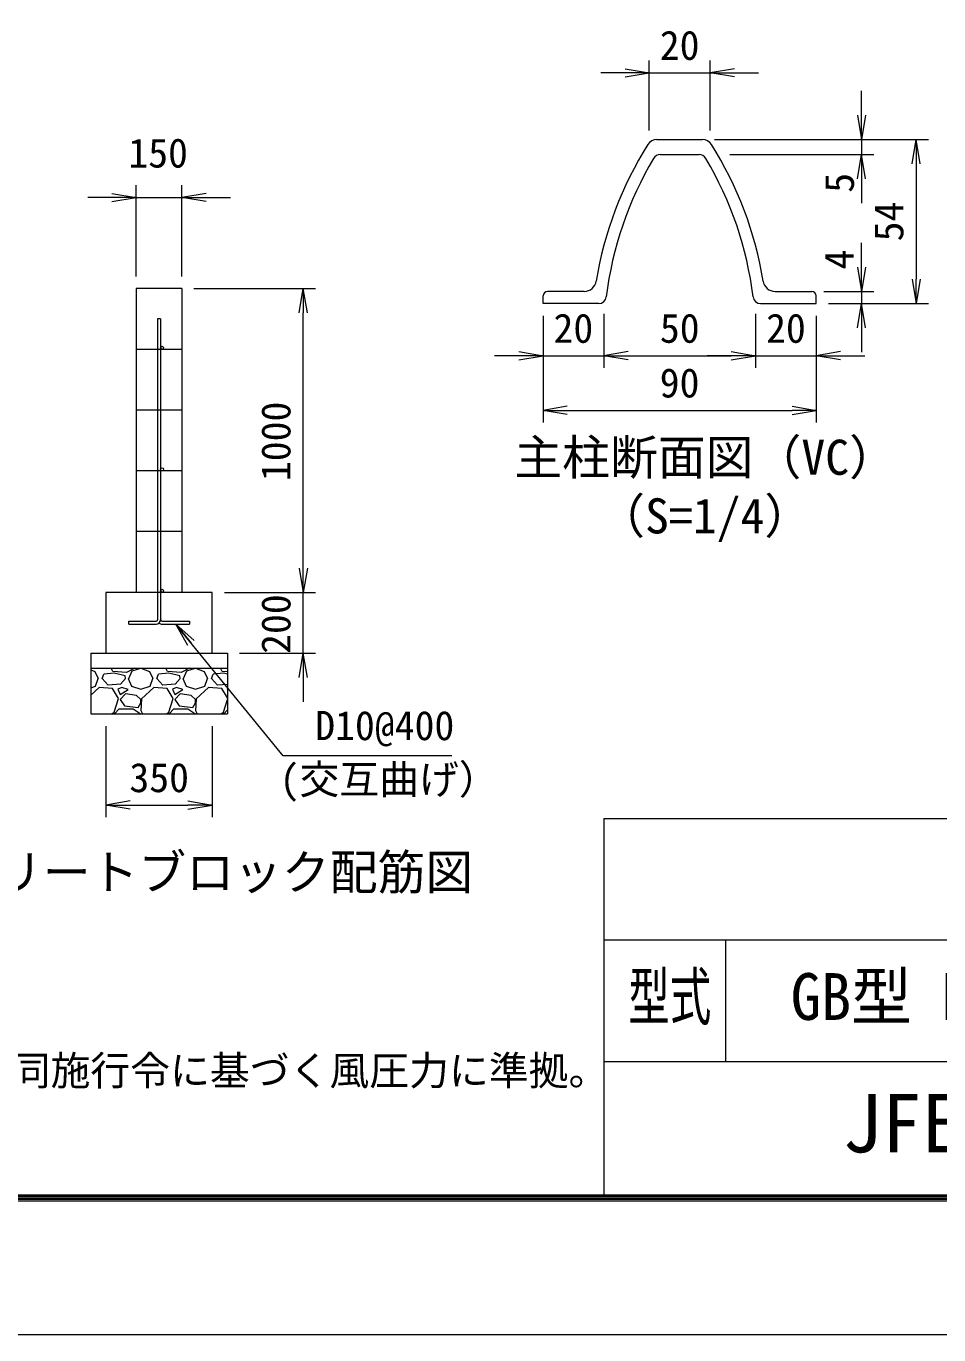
# Model space of a CAD drawing. Units: millimetres, scale not verified, with parts at other scales. Extents: x -8400 to 8400, y -5940 to 5940.
# Drawn here: x 2338 to 5343, y -5940 to -1632 of the extents above; entities that cross this region are included whole.
import ezdxf
from ezdxf.enums import TextEntityAlignment as Align

# ---------------------------------------------------------------- set-up
doc = ezdxf.new("R2010")
doc.units = ezdxf.units.MM
doc.header["$LTSCALE"] = 40
for name, color, linetype, lineweight in [('0-0_D-STR1', 1, 'Continuous', 18), ('0-2_D-BGD', 7, 'Continuous', 9), ('0-3_D-STR4', 7, 'Continuous', 9), ('0-4_D-STR-DIM', 7, 'Continuous', 9), ('0-5_0', 7, 'Continuous', 9), ('0-6_D-STR3', 3, 'Continuous', 13), ('0-9_D-STR-TXT', 7, 'Continuous', 9), ('0-A_D-DCR-HCH', 7, 'Continuous', 9), ('0-B_D-TTL', 7, 'Continuous', 9)]:
    doc.layers.add(name, color=color, linetype=linetype, lineweight=lineweight)
doc.layers.add('0-8_D-TTL-TXT', color=7, linetype='Continuous')
doc.styles.add('ＭＳ ゴシック', font='')
doc.styles.get('ＭＳ ゴシック').set_extended_font_data('MS Gothic')

# ---------------------------------------------------------------- blocks, each defined once
blk = doc.blocks.new('_Open')
at = {"layer": '0-5_0'}
blk.add_line((-40, 6.67), (0, 0), dxfattribs=at)
blk.add_lwpolyline([(-40, -6.67), (0, 0), (-40, 0)], dxfattribs=at)

msp = doc.modelspace()

# ---------------------------------------------------------------- linework, layer by layer
at = {"layer": '0-0_D-STR1'}
for p, q in [((4414.49, -2005.12), (4564.61, -2005.12)), ((4425.13, -2055.12), (4553.98, -2055.12)), ((4039.55, -2545.12), (4039.55, -2520.12)), ((4039.55, -2545.12), (4039.55, -2520.12)), ((4175.3, -2505.12), (4054.55, -2505.12)), ((4803.8, -2505.12), (4924.55, -2505.12)), ((4939.55, -2545.12), (4939.55, -2520.12)), ((4223.09, -2545.12), (4039.55, -2545.12)), ((4756.01, -2545.12), (4939.55, -2545.12))]:
    msp.add_line(p, q, dxfattribs=at)
for centre, radius, start, end in [((5399.55, -2662.12), 1200, 147.73028, 170.85863), ((4414.49, -2040.12), 35, 90, 147.73028), ((4564.61, -2040.12), 35, 32.26972, 90), ((3579.55, -2662.12), 1200, 9.14137, 32.26972), ((5399.55, -2662.12), 1160, 149.15113, 173.11764), ((4425.13, -2080.12), 25, 90, 149.15113), ((4553.98, -2080.12), 25, 30.84887, 90), ((3579.55, -2662.12), 1160, 6.88236, 30.84887), ((4175.3, -2465.12), 40, 270, 350.85863), ((4803.8, -2465.12), 40, 189.14137, 270), ((4054.55, -2520.12), 15, 90, 180), ((4223.09, -2520.12), 25, 270, 353.11764), ((4756.01, -2520.12), 25, 186.88236, 270), ((4924.55, -2520.12), 15, 0, 90)]:
    msp.add_arc(centre, radius, start, end, dxfattribs=at)
at = {"layer": '0-2_D-BGD'}
for p, q in [((2700.29, -2495.95), (2700.29, -3495.95)), ((2850.29, -2495.95), (2700.29, -2495.95)), ((2850.28, -2495.95), (2850.29, -3495.95)), ((2850.29, -2695.95), (2700.29, -2695.95)), ((2850.29, -2895.95), (2700.29, -2895.95)), ((2850.29, -3095.95), (2700.29, -3095.95)), ((2850.29, -3295.95), (2700.29, -3295.95))]:
    msp.add_line(p, q, dxfattribs=at)
at = {"layer": '0-3_D-STR4'}
for p, q in [((2950.29, -3695.95), (2950.29, -3495.95)), ((2550.29, -3695.95), (3000.29, -3695.95)), ((2550.29, -3695.95), (2550.29, -3895.95)), ((3000.29, -3695.95), (3000.29, -3895.95)), ((2550.29, -3745.95), (3000.29, -3745.95)), ((2550.29, -3895.95), (3000.29, -3895.95))]:
    msp.add_line(p, q, dxfattribs=at)
msp.add_lwpolyline([(2950.29, -3495.95), (2600.29, -3495.95), (2600.29, -3695.95)], dxfattribs=at)
at = {"layer": '0-4_D-STR-DIM'}
for p, q in [((4389.55, -1975.56), (4389.55, -1745.4)), ((4589.55, -1975.56), (4589.55, -1745.4)), ((4309.55, -1785.4), (4229.55, -1785.4)), ((4389.55, -1785.4), (4589.55, -1785.4)), ((4669.55, -1785.4), (4749.55, -1785.4)), ((5088.42, -1925.12), (5088.42, -1845.12)), ((4604.61, -2005.12), (5308.42, -2005.12)), ((4604.61, -2005.12), (5128.42, -2005.12)), ((5088.42, -2005.12), (5088.42, -2055.12)), ((4654.71, -2055.12), (5128.42, -2055.12)), ((5268.42, -2085.12), (5268.42, -2465.12)), ((5088.42, -2135.12), (5088.42, -2215.12)), ((2620.29, -2195.95), (2540.29, -2195.95)), ((2700.29, -2455.95), (2700.29, -2155.95)), ((2700.29, -2195.95), (2850.28, -2195.95)), ((2850.28, -2455.95), (2850.28, -2155.95)), ((2930.28, -2195.95), (3010.28, -2195.95)), ((5088.42, -2425.12), (5088.42, -2345.12)), ((2890.29, -2495.95), (3290.29, -2495.95)), ((4964.55, -2505.12), (5128.42, -2505.12)), ((5088.42, -2505.12), (5088.42, -2545.12)), ((3250.29, -3415.95), (3250.29, -2575.95)), ((4239.55, -2578.93), (4239.55, -2756.79)), ((4239.55, -2578.93), (4239.55, -2756.79)), ((4739.55, -2578.93), (4739.55, -2756.79)), ((4739.55, -2578.93), (4739.55, -2756.79)), ((4979.55, -2545.12), (5308.42, -2545.12)), ((4979.55, -2545.12), (5128.42, -2545.12)), ((4039.55, -2585.12), (4039.55, -2936.79)), ((4039.55, -2585.12), (4039.55, -2756.79)), ((4939.55, -2585.12), (4939.55, -2936.79)), ((4939.55, -2585.12), (4939.55, -2756.79)), ((5088.42, -2625.12), (5088.42, -2705.12)), ((3959.55, -2716.79), (3879.55, -2716.79)), ((4039.55, -2716.79), (4239.55, -2716.79)), ((4319.55, -2716.79), (4659.55, -2716.79)), ((4319.55, -2716.79), (4399.55, -2716.79)), ((4659.55, -2716.79), (4579.55, -2716.79)), ((4739.55, -2716.79), (4939.55, -2716.79)), ((5019.55, -2716.79), (5099.55, -2716.79)), ((4119.55, -2896.79), (4859.55, -2896.79)), ((3250.29, -3415.95), (3250.29, -3335.95)), ((2990.29, -3495.95), (3290.29, -3495.95)), ((2990.29, -3495.95), (3290.29, -3495.95)), ((3250.29, -3695.95), (3250.29, -3495.95)), ((3040.29, -3695.95), (3290.29, -3695.95)), ((3250.29, -3775.95), (3250.29, -3855.95)), ((2600.29, -3935.95), (2600.29, -4235.95)), ((2950.29, -3935.95), (2950.29, -4235.95)), ((2680.29, -4195.95), (2870.29, -4195.95))]:
    msp.add_line(p, q, dxfattribs=at)
at = {"layer": '0-6_D-STR3'}
for p, q in [((2770.29, -2595.95), (2770.29, -3585.95)), ((2780.29, -2595.95), (2770.29, -2595.95)), ((2780.29, -2595.95), (2780.29, -3585.95)), ((2675.29, -3590.95), (2765.29, -3590.95)), ((2675.29, -3600.95), (2675.29, -3590.95)), ((2675.29, -3600.95), (2765.29, -3600.95)), ((2785.29, -3590.95), (2875.29, -3590.95)), ((2785.29, -3600.95), (2875.29, -3600.95)), ((2875.29, -3590.95), (2875.29, -3600.95))]:
    msp.add_line(p, q, dxfattribs=at)
for centre in [(2785.29, -2690.95), (2785.29, -3090.95), (2785.29, -3490.95)]:
    msp.add_circle(centre, 5, dxfattribs=at)
for centre, radius, start, end in [((2765.29, -3585.95), 5, 270, 0), ((2765.29, -3585.95), 15, 270, 0), ((2785.29, -3585.95), 15, 228.18969, 270), ((2785.29, -3585.95), 5, 180, 270)]:
    msp.add_arc(centre, radius, start, end, dxfattribs=at)
at = {"layer": '0-9_D-STR-TXT'}
msp.add_lwpolyline([(3739.18, -4034.19), (3183.53, -4034.19), (2831.55, -3602.5)], dxfattribs=at)
at = {"layer": '0-A_D-DCR-HCH'}
for p, q in [((2623.59, -3756.6), (2617.38, -3745.95)), ((2695.79, -3745.95), (2668.59, -3760.2)), ((2686.59, -3754.8), (2714.91, -3745.95)), ((2715.79, -3745.95), (2744.19, -3756.6)), ((2803.59, -3756.6), (2797.38, -3745.95)), ((2875.79, -3745.95), (2848.59, -3760.2)), ((2866.59, -3754.8), (2894.91, -3745.95)), ((2895.79, -3745.95), (2924.19, -3756.6)), ((2983.59, -3756.6), (2977.38, -3745.95)), ((2550.29, -3751.39), (2564.19, -3756.6)), ((2564.19, -3756.6), (2574.99, -3780)), ((2565.99, -3805.2), (2574.99, -3780)), ((2587.59, -3780), (2592.99, -3765.6)), ((2607.39, -3801.6), (2587.59, -3780)), ((2627.19, -3762), (2592.99, -3765.6)), ((2668.59, -3760.2), (2623.59, -3756.6)), ((2663.19, -3771), (2627.19, -3762)), ((2664.99, -3780), (2648.79, -3798)), ((2664.99, -3780), (2663.19, -3771)), ((2673.99, -3780), (2684.79, -3805.2)), ((2675.79, -3780), (2686.59, -3754.8)), ((2744.19, -3756.6), (2754.99, -3780)), ((2745.99, -3805.2), (2754.99, -3780)), ((2767.59, -3780), (2772.99, -3765.6)), ((2787.39, -3801.6), (2767.59, -3780)), ((2807.19, -3762), (2772.99, -3765.6)), ((2848.59, -3760.2), (2803.59, -3756.6)), ((2843.19, -3771), (2807.19, -3762)), ((2844.99, -3780), (2828.79, -3798)), ((2844.99, -3780), (2843.19, -3771)), ((2853.99, -3780), (2864.79, -3805.2)), ((2855.79, -3780), (2866.59, -3754.8)), ((2924.19, -3756.6), (2934.99, -3780)), ((2925.99, -3805.2), (2934.99, -3780)), ((2947.59, -3780), (2952.99, -3765.6)), ((2967.39, -3801.6), (2947.59, -3780)), ((2987.19, -3762), (2952.99, -3765.6)), ((3000.29, -3757.94), (2983.59, -3756.6)), ((3000.29, -3765.27), (2987.19, -3762)), ((2550.29, -3809.82), (2565.99, -3805.2)), ((2578.59, -3808.8), (2550.29, -3834.64)), ((2621.79, -3812.4), (2578.59, -3808.8)), ((2648.79, -3798), (2607.39, -3801.6)), ((2641.59, -3844.8), (2621.79, -3812.4)), ((2652.39, -3808.8), (2639.79, -3814.2)), ((2639.79, -3814.2), (2646.99, -3832.2)), ((2646.99, -3832.2), (2673.99, -3816)), ((2664.99, -3830.4), (2646.99, -3848.4)), ((2673.99, -3816), (2652.39, -3808.8)), ((2700.99, -3835.8), (2664.99, -3830.4)), ((2684.79, -3805.2), (2715.39, -3814.2)), ((2715.39, -3814.2), (2745.99, -3805.2)), ((2758.59, -3808.8), (2717.19, -3846.6)), ((2801.79, -3812.4), (2758.59, -3808.8)), ((2828.79, -3798), (2787.39, -3801.6)), ((2821.59, -3844.8), (2801.79, -3812.4)), ((2832.39, -3808.8), (2819.79, -3814.2)), ((2819.79, -3814.2), (2826.99, -3832.2)), ((2826.99, -3832.2), (2853.99, -3816)), ((2844.99, -3830.4), (2826.99, -3848.4)), ((2853.99, -3816), (2832.39, -3808.8)), ((2880.99, -3835.8), (2844.99, -3830.4)), ((2864.79, -3805.2), (2895.39, -3814.2)), ((2895.39, -3814.2), (2925.99, -3805.2)), ((2938.59, -3808.8), (2897.19, -3846.6)), ((2981.79, -3812.4), (2938.59, -3808.8)), ((3000.29, -3798.74), (2967.39, -3801.6)), ((3000.29, -3842.67), (2981.79, -3812.4)), ((3000.29, -3813.99), (2999.79, -3814.2)), ((2999.79, -3814.2), (3000.29, -3815.45)), ((2627.19, -3889.8), (2641.59, -3844.8)), ((2646.99, -3848.4), (2661.39, -3870)), ((2661.39, -3870), (2706.39, -3875.4)), ((2715.39, -3848.4), (2700.99, -3835.8)), ((2706.39, -3875.4), (2715.39, -3859.2)), ((2717.19, -3846.6), (2715.39, -3884.4)), ((2715.39, -3859.2), (2715.39, -3848.4)), ((2807.19, -3889.8), (2821.59, -3844.8)), ((2826.99, -3848.4), (2841.39, -3870)), ((2841.39, -3870), (2886.39, -3875.4)), ((2895.39, -3848.4), (2880.99, -3835.8)), ((2886.39, -3875.4), (2895.39, -3859.2)), ((2897.19, -3846.6), (2895.39, -3884.4)), ((2895.39, -3859.2), (2895.39, -3848.4)), ((2987.19, -3889.8), (3000.29, -3848.87)), ((2619.23, -3895.95), (2627.19, -3889.8)), ((2628.13, -3895.95), (2643.39, -3879)), ((2643.39, -3879), (2690.19, -3879)), ((2690.19, -3879), (2713.59, -3895.2)), ((2713.59, -3895.2), (2713.37, -3895.95)), ((2715.39, -3884.4), (2720.25, -3895.95)), ((2799.23, -3895.95), (2807.19, -3889.8)), ((2808.13, -3895.95), (2823.39, -3879)), ((2893.59, -3895.2), (2893.37, -3895.95)), ((2895.39, -3884.4), (2900.25, -3895.95)), ((2979.23, -3895.95), (2987.19, -3889.8)), ((2988.13, -3895.95), (3000.29, -3882.45))]:
    msp.add_line(p, q, dxfattribs=at)
msp.add_lwpolyline([(2823.39, -3879), (2870.19, -3879), (2893.59, -3895.2)], dxfattribs=at)
at = {"layer": '0-B_D-TTL'}
for p, q in [((4240, -4240), (4240, -5480)), ((4240, -4240), (7840, -4240)), ((4240, -4640), (7840, -4640)), ((4640, -4640), (4640, -5040)), ((4240, -5040), (7840, -5040))]:
    msp.add_line(p, q, dxfattribs=at)
at = {"layer": '0-B_D-TTL', "color": 2, "lineweight": 18}
msp.add_lwpolyline([(-8400, 5940), (8400, 5940), (8400, -5940), (-8400, -5940)], close=True, dxfattribs=at)
at = {"layer": '0-B_D-TTL'}
for points in [[(-7860, 5500), (7860, 5500), (7860, -5500), (-7860, -5500)], [(-7855, 5495), (7855, 5495), (7855, -5495), (-7855, -5495)], [(-7850, 5490), (7850, 5490), (7850, -5490), (-7850, -5490)], [(-7845, 5485), (7845, 5485), (7845, -5485), (-7845, -5485)], [(-7840, 5480), (7840, 5480), (7840, -5480), (-7840, -5480)]]:
    msp.add_lwpolyline(points, close=True, dxfattribs=at)

# ---------------------------------------------------------------- block references
at = {"layer": '0-4_D-STR-DIM', "xscale": 2, "yscale": 2}
for p in [(4389.55, -1785.4), (2700.29, -2195.95), (4039.55, -2716.79), (4739.55, -2716.79), (4739.55, -2716.79), (4939.55, -2896.79), (2950.29, -4195.95)]:
    msp.add_blockref('_Open', p, dxfattribs=at)
for p, rotation in [((4589.55, -1785.4), 180), ((5088.42, -2005.12), 270), ((5268.42, -2005.12), 90), ((5088.42, -2055.12), 90), ((2850.28, -2195.95), 180), ((5088.42, -2505.12), 270), ((3250.29, -2495.95), 90), ((5268.42, -2545.12), 270), ((5088.42, -2545.12), 90), ((4239.55, -2716.79), 180), ((4239.55, -2716.79), 180), ((4939.55, -2716.79), 180), ((4039.55, -2896.79), 180), ((3250.29, -3495.95), 270), ((3250.29, -3495.95), 270), ((3250.29, -3695.95), 90), ((2600.29, -4195.95), 180)]:
    msp.add_blockref('_Open', p, dxfattribs=dict(at, rotation=rotation))
at = {"layer": '0-9_D-STR-TXT', "xscale": 2, "yscale": 2, "rotation": 129.19189}
msp.add_blockref('_Open', (2830.29, -3600.95), dxfattribs=at)

# ---------------------------------------------------------------- texts
at = {"layer": '0-4_D-STR-DIM', "style": 'ＭＳ ゴシック'}
for s, p in [('20', (4424.05, -1771.91)), ('150', (2673.99, -2126.45)), ('20', (4074.05, -2703.29)), ('50', (4424.3, -2703.29)), ('20', (4774.05, -2703.29)), ('90', (4423.8, -2883.29)), ('350', (2677.54, -4182.45))]:
    msp.add_text(s, height=96.19, dxfattribs=at).set_placement(p, align=Align.BOTTOM_LEFT)
for s, p in [('5', (5092.19, -2180.6)), ('54', (5254.93, -2340.62)), ('4', (5091.05, -2433.22)), ('1000', (3236.79, -3129.75)), ('200', (3236.79, -3698.49))]:
    msp.add_text(s, height=96.19, rotation=90, dxfattribs=at).set_placement(p, align=Align.BOTTOM_LEFT)
at = {"layer": '0-8_D-TTL-TXT', "style": 'ＭＳ ゴシック'}
for s, height, p in [('主柱断面図（VC）', 115.5, (3945.04, -3143.61)), ('（S=1/4）', 115.5, (4217.94, -3336.59)), ('コンクリートブロック配筋図', 115.5, (1761.68, -4509.39)), ('（設計条件）風荷重：昭和57年改正 建築基準法・同施行令に基づく風圧力に準拠。', 96.19, (-664.9, -5147.21)), ('JFE 建材株式会社', 192.4, (5024.76, -5397.01))]:
    msp.add_text(s, height=height, dxfattribs=at).set_placement(p, align=Align.BOTTOM_LEFT)
for s, width, p in [('型式', 0.65, (4320.53, -4949.61)), ('GB型 H5000', 0.95, (4855.2, -4949.61))]:
    msp.add_text(s, height=154, dxfattribs=dict(at, width=width)).set_placement(p, align=Align.BOTTOM_LEFT)
at = {"layer": '0-9_D-STR-TXT', "style": 'ＭＳ ゴシック'}
for s, p in [('D10@400', (3289.43, -4011.3)), ('(交互曲げ）', (3172.06, -4188.5))]:
    msp.add_text(s, height=96.19, dxfattribs=at).set_placement(p, align=Align.BOTTOM_LEFT)

doc.saveas('drawing.dxf')
